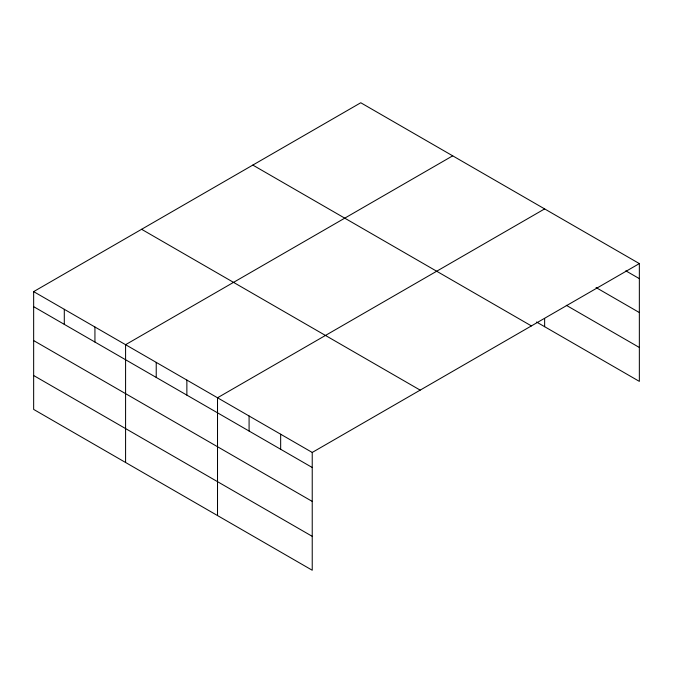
<?xml version="1.0" encoding="UTF-8"?>
<svg xmlns="http://www.w3.org/2000/svg" width="673" height="673" viewBox="0 0 673 673"><rect width="100%" height="100%" fill="white"/><g stroke="black" fill="none" stroke-linecap="round" stroke-linejoin="round"><path stroke-width="1.01" d="M639.35 263.589L360.77 102.759L33.65 291.619L33.65 409.411L312.23 570.241L312.23 452.449L639.35 263.589L639.35 381.381L536.524 322.014M452.702 155.833L125.582 344.694L125.582 462.486M544.634 208.908L217.514 397.768L217.514 515.56M625.823 270.832L639.35 278.639M596.051 287.548L639.35 312.55M566.279 305.29L639.35 347.478M252.821 165.078L531.401 325.917M141.599 229.291L420.179 390.13M33.65 291.619L312.23 452.449M33.65 306.669L312.23 467.499M33.65 340.572L312.23 501.41M33.65 375.509L312.23 536.339M544.634 318.48L544.634 326.699M280.658 434.228L280.658 449.278M249.086 415.998L249.086 431.048M186.867 380.077L186.867 395.127M156.229 362.385L156.229 377.435M94.935 327.002L94.935 342.052M64.297 309.311L64.297 324.361"/></g></svg>
